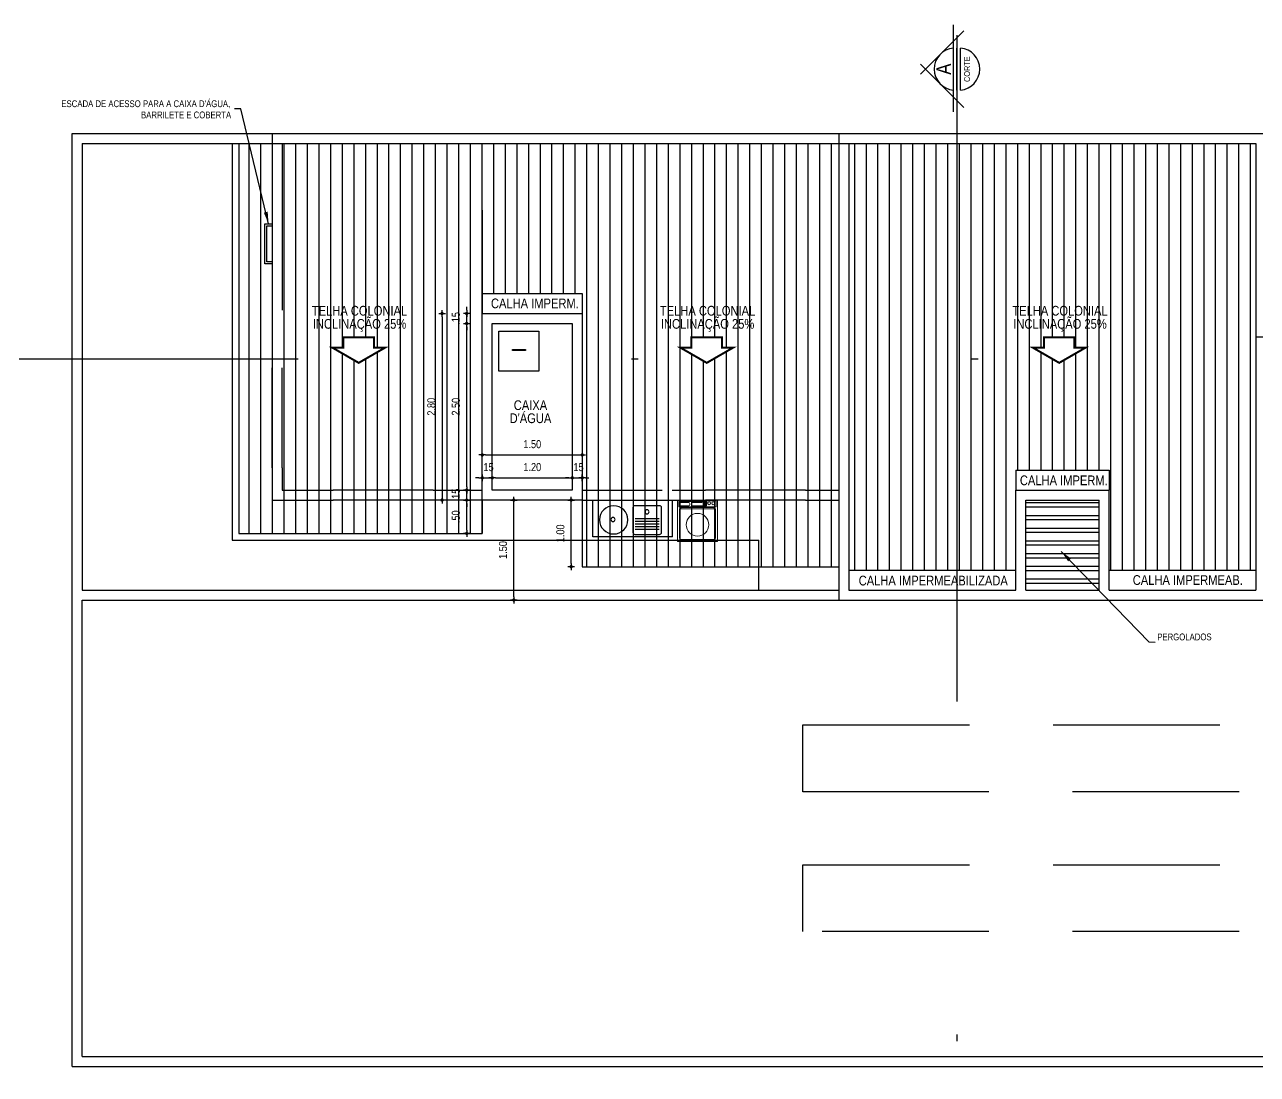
# Model space of a CAD drawing. Header units: millimetres. Extents: x 3955 to 10567, y -112 to 1797.
# Drawn here: x 5260.35 to 5278.84, y 1015.64 to 1031.4 of the extents above; entities that cross this region are included whole.
import ezdxf
from ezdxf.enums import TextEntityAlignment as Align

# ---------------------------------------------------------------- set-up
doc = ezdxf.new("R2010")
doc.units = ezdxf.units.MM
doc.header["$LTSCALE"] = 20
doc.linetypes.add('DIVIDE', pattern=[1.25, 0.5, -0.25, 0, -0.25, 0, -0.25])
doc.linetypes.add('HIDDEN2', pattern=[0.1875, 0.125, -0.0625])
for name, color, linetype in [('COTA', 7, 'Continuous'), ('COTAS', 7, 'Continuous'), ('COTAS01', 7, 'Continuous'), ('E-Pen-B', 5, 'Continuous'), ('E-pen-y', 2, 'Continuous'), ('E-txt-g', 3, 'Continuous'), ('ESPECIFICAÇÃO02', 7, 'Continuous'), ('LAYER1', 2, 'Continuous'), ('LAYER7', 4, 'Continuous'), ('PAREDE', 5, 'Continuous'), ('pergolado', 8, 'Continuous')]:
    doc.layers.add(name, color=color, linetype=linetype)
for name, color, linetype, lineweight in [('E-Cta-W', 7, 'Continuous', 20), ('E-Lay-9', 9, 'Continuous', 9), ('E-Pen-G', 3, 'Continuous', 30), ('E-Txt-W', 7, 'Continuous', 20)]:
    doc.layers.add(name, color=color, linetype=linetype, lineweight=lineweight)
doc.styles.add('F2', font='ARIALN.TTF')
doc.styles.add('REG60', font='romans.shx', dxfattribs={"width": 0.8, "height": 0.15})
doc.styles.add('REG80', font='romans.shx', dxfattribs={"width": 0.8, "height": 0.2})
doc.styles.get("Standard").update_dxf_attribs({"font": 'arial.ttf'})
doc.dimstyles.new('ARQUITETURA', dxfattribs={"dimtxt": 0.11, "dimasz": 0.05, "dimexe": 0.1, "dimexo": 0, "dimgap": 0.1, "dimtad": 1, "dimzin": 5, "dimdsep": 46, "dimtxsty": 'F2', "dimblk": 'COTA', "dimcen": 0, "dimse1": 1, "dimse2": 1, "dimadec": 0, "dimazin": 0, "dimtfac": 2, "dimtix": 1, "dimtmove": 2, "dimatfit": 3, "dimldrblk": 'COTA', "dimfxl": 1, "dimtolj": 1, "dimtzin": 5, "dimarcsym": 0})
doc.dimstyles.get("Standard").update_dxf_attribs({"dimtxt": 0.18, "dimasz": 0.18, "dimexe": 0.18, "dimexo": 0.0625, "dimgap": 0.09, "dimtad": 0, "dimtih": 1, "dimtoh": 1, "dimdec": 4, "dimzin": 0, "dimdsep": 46, "dimtxsty": 'Standard', "dimcen": 0.09, "dimadec": 0, "dimazin": 0, "dimtfac": 1, "dimtdec": 4, "dimtofl": 0, "dimtmove": 0, "dimatfit": 3, "dimfxl": 1, "dimtolj": 1, "dimtzin": 0, "dimarcsym": 0})
pattern_1 = [(90, (0, -8.05732), (-0.174625, 3e-17), [])]

# ---------------------------------------------------------------- blocks, each defined once
blk = doc.blocks.new('A$C656368A0')
at = {"layer": 'COTAS01', "color": 8}
for p, q in [((0, 1.196), (0, 0)), ((0, 1.196), (0.55, 1.196)), ((0.11, 0.997), (0.11, 0.635)), ((0.15, 0.997), (0.15, 0.635)), ((0.19, 0.997), (0.19, 0.635)), ((0.23, 0.997), (0.23, 0.635)), ((0.27, 0.997), (0.27, 0.635)), ((0, 0), (0.55, 0))]:
    blk.add_line(p, q, dxfattribs=at)
for centre in [(0.374, 0.816), (0.259, 0.305)]:
    blk.add_circle(centre, 0.0307, dxfattribs=at)
at = {"layer": 'ESPECIFICAÇÃO02', "color": 8}
blk.add_lwpolyline([(0.466, 0.633, -0.414214), (0.436, 0.603), (0.065, 0.603, -0.414214), (0.035, 0.633), (0.035, 1.003, -0.414214), (0.065, 1.033), (0.436, 1.033, -0.414214), (0.466, 1.003)], format="xyb", close=True, dxfattribs=at)
blk.add_circle((0.254, 0.315), 0.212, dxfattribs=at)
blk = doc.blocks.new('Maquina de Lavar')
at = {"layer": 'E-Lay-9', "color": 8}
for p, q in [((0.3, 0), (-0.3, 0)), ((-0.3, 0), (-0.3, -0.62)), ((-0.08, -0.01), (-0.28, -0.01)), ((-0.28, -0.01), (-0.28, -0.1)), ((0.28, -0.1), (-0.28, -0.1)), ((0.27, -0.13), (-0.27, -0.13)), ((-0.27, -0.13), (-0.27, -0.57)), ((0.25, -0.11), (-0.25, -0.11)), ((-0.25, -0.11), (-0.25, -0.13)), ((-0.136, -0.085), (-0.136, -0.01)), ((-0.086, -0.025), (-0.136, -0.025)), ((-0.086, -0.04), (-0.136, -0.04)), ((-0.086, -0.055), (-0.136, -0.055)), ((-0.086, -0.07), (-0.136, -0.07)), ((0.085, -0.085), (-0.136, -0.085)), ((-0.086, -0.085), (-0.086, -0.01)), ((-0.08, -0.01), (-0.08, -0.02)), ((0.28, -0.02), (-0.08, -0.02)), ((0.085, -0.035), (-0.065, -0.035)), ((0.085, -0.085), (0.085, -0.035)), ((0.115, -0.07), (0.115, -0.05)), ((0.25, -0.035), (0.13, -0.035)), ((0.25, -0.085), (0.13, -0.085)), ((0.25, -0.13), (0.25, -0.11)), ((0.265, -0.07), (0.265, -0.05)), ((0.27, -0.57), (0.27, -0.13)), ((0.28, -0.1), (0.28, -0.02)), ((0.3, -0.62), (0.3, 0)), ((-0.3, -0.62), (0.3, -0.62)), ((-0.25, -0.59), (0.25, -0.59))]:
    blk.add_line(p, q, dxfattribs=at)
for centre, radius in [((-0.237, -0.048), 0.0227), ((-0.174, -0.048), 0.0227), ((0, -0.37), 0.17)]:
    blk.add_circle(centre, radius, dxfattribs=at)
for centre, radius, start, end in [((-0.065, -0.02), 0.015, 180, 270), ((0.13, -0.05), 0.015, 90, 180), ((0.13, -0.07), 0.015, 180, 270), ((0.25, -0.05), 0.015, 360, 90), ((0.25, -0.07), 0.015, 270, 360), ((-0.25, -0.57), 0.02, 180, 270), ((0.25, -0.57), 0.02, 270, 360)]:
    blk.add_arc(centre, radius, start, end, dxfattribs=at)
blk = doc.blocks.new('Seta')
at = {"color": 2, "const_width": 2}
blk.add_lwpolyline([(10, 15), (10, 26), (25, 0), (10, -26), (10, -15), (0, -15), (0, 15)], close=True, dxfattribs=at)
blk = doc.blocks.new('TXT-AMB75')
at = {"layer": 'E-txt-g', "style": 'REG80', "width": 0.8, "flags": 8}
blk.add_attdef('TXT', text='', height=0.2, dxfattribs=at).set_placement((0.005, 0.296), align=Align.CENTER)
at = {"layer": 'E-Txt-W', "style": 'REG60', "width": 0.8, "flags": 8}
blk.add_attdef('TXT', text='', height=0.15, dxfattribs=at).set_placement((0.005, 0.027), align=Align.CENTER)
blk = doc.blocks.new('COTA')
at = {"layer": 'COTA'}
for p, q in [((-1, 0), (1, 0)), ((0, 1), (0, -1))]:
    blk.add_line(p, q, dxfattribs=at)
at = {"layer": 'COTA', "const_width": 0.5}
blk.add_lwpolyline([(-0.25, 0, 1), (0.25, 0, 1)], format="xyb", close=True, dxfattribs=at)
blk = doc.blocks.new('*D333')
at = {"color": 0, "lineweight": -2}
blk.add_line((5266.982, 1023.811), (5266.982, 1024.211), dxfattribs=at)
at = {"color": 0, "lineweight": -2, "xscale": 0.05, "yscale": 0.05, "zscale": 0.05}
for p, rotation in [((5266.982, 1024.261), 90), ((5266.982, 1023.761), 270)]:
    blk.add_blockref('COTA', p, dxfattribs=dict(at, rotation=rotation))
at = {"color": 0, "insert": (5266.82, 1024.011), "char_height": 0.12, "attachment_point": 5, "rotation": 90, "style": 'F2'}
blk.add_mtext('\\A1;.50', dxfattribs=at)
blk = doc.blocks.new('*D334')
at = {"color": 0, "lineweight": -2}
for p, q in [((5266.982, 1024.461), (5266.982, 1024.511)), ((5266.982, 1024.261), (5266.982, 1024.411)), ((5266.982, 1024.211), (5266.982, 1024.161))]:
    blk.add_line(p, q, dxfattribs=at)
at = {"color": 0, "lineweight": -2, "xscale": 0.05, "yscale": 0.05, "zscale": 0.05}
for p, rotation in [((5266.982, 1024.411), 270), ((5266.982, 1024.261), 90)]:
    blk.add_blockref('COTA', p, dxfattribs=dict(at, rotation=rotation))
at = {"color": 0, "insert": (5266.82, 1024.336), "char_height": 0.12, "attachment_point": 5, "rotation": 90, "style": 'F2'}
blk.add_mtext('\\A1;.15', dxfattribs=at)
blk = doc.blocks.new('*D335')
at = {"color": 0, "lineweight": -2}
blk.add_line((5266.982, 1024.461), (5266.982, 1026.861), dxfattribs=at)
at = {"color": 0, "lineweight": -2, "xscale": 0.05, "yscale": 0.05, "zscale": 0.05}
for p, rotation in [((5266.982, 1026.911), 90), ((5266.982, 1024.411), 270)]:
    blk.add_blockref('COTA', p, dxfattribs=dict(at, rotation=rotation))
at = {"color": 0, "insert": (5266.82, 1025.661), "char_height": 0.12, "attachment_point": 5, "rotation": 90, "style": 'F2'}
blk.add_mtext('\\A1;2.50', dxfattribs=at)
blk = doc.blocks.new('*D336')
at = {"color": 0, "lineweight": -2}
for p, q in [((5266.982, 1027.111), (5266.982, 1027.161)), ((5266.982, 1026.911), (5266.982, 1027.061)), ((5266.982, 1026.861), (5266.982, 1026.811))]:
    blk.add_line(p, q, dxfattribs=at)
at = {"color": 0, "lineweight": -2, "xscale": 0.05, "yscale": 0.05, "zscale": 0.05}
for p, rotation in [((5266.982, 1027.061), 270), ((5266.982, 1026.911), 90)]:
    blk.add_blockref('COTA', p, dxfattribs=dict(at, rotation=rotation))
at = {"color": 0, "insert": (5266.82, 1026.986), "char_height": 0.12, "attachment_point": 5, "rotation": 90, "style": 'F2'}
blk.add_mtext('\\A1;.15', dxfattribs=at)
blk = doc.blocks.new('*D337')
at = {"color": 0, "lineweight": -2}
blk.add_line((5266.613, 1027.011), (5266.613, 1024.311), dxfattribs=at)
at = {"color": 0, "lineweight": -2, "xscale": 0.05, "yscale": 0.05, "zscale": 0.05}
for p, rotation in [((5266.613, 1027.061), 90), ((5266.613, 1024.261), 270)]:
    blk.add_blockref('COTA', p, dxfattribs=dict(at, rotation=rotation))
at = {"color": 0, "insert": (5266.452, 1025.661), "char_height": 0.12, "attachment_point": 5, "rotation": 90, "style": 'F2'}
blk.add_mtext('\\A1;2.80', dxfattribs=at)
blk = doc.blocks.new('*D338')
at = {"color": 0, "lineweight": -2}
for p, q in [((5267.166, 1024.594), (5267.116, 1024.594)), ((5267.216, 1024.594), (5267.366, 1024.594)), ((5267.416, 1024.594), (5267.466, 1024.594))]:
    blk.add_line(p, q, dxfattribs=at)
at = {"color": 0, "lineweight": -2, "xscale": 0.05, "yscale": 0.05, "zscale": 0.05}
blk.add_blockref('COTA', (5267.216, 1024.594), dxfattribs=at)
at = {"color": 0, "lineweight": -2, "xscale": 0.05, "yscale": 0.05, "zscale": 0.05, "rotation": 180}
blk.add_blockref('COTA', (5267.366, 1024.594), dxfattribs=at)
at = {"color": 0, "insert": (5267.291, 1024.755), "char_height": 0.12, "attachment_point": 5, "style": 'F2'}
blk.add_mtext('\\A1;.15', dxfattribs=at)
blk = doc.blocks.new('*D339')
at = {"color": 0, "lineweight": -2}
blk.add_line((5267.416, 1024.594), (5268.516, 1024.594), dxfattribs=at)
at = {"color": 0, "lineweight": -2, "xscale": 0.05, "yscale": 0.05, "zscale": 0.05, "rotation": 180}
blk.add_blockref('COTA', (5267.366, 1024.594), dxfattribs=at)
at = {"color": 0, "lineweight": -2, "xscale": 0.05, "yscale": 0.05, "zscale": 0.05}
blk.add_blockref('COTA', (5268.566, 1024.594), dxfattribs=at)
at = {"color": 0, "insert": (5267.966, 1024.755), "char_height": 0.12, "attachment_point": 5, "style": 'F2'}
blk.add_mtext('\\A1;1.20', dxfattribs=at)
blk = doc.blocks.new('*D340')
at = {"color": 0, "lineweight": -2}
for p, q in [((5268.516, 1024.594), (5268.466, 1024.594)), ((5268.566, 1024.594), (5268.716, 1024.594)), ((5268.766, 1024.594), (5268.816, 1024.594))]:
    blk.add_line(p, q, dxfattribs=at)
at = {"color": 0, "lineweight": -2, "xscale": 0.05, "yscale": 0.05, "zscale": 0.05}
blk.add_blockref('COTA', (5268.566, 1024.594), dxfattribs=at)
at = {"color": 0, "lineweight": -2, "xscale": 0.05, "yscale": 0.05, "zscale": 0.05, "rotation": 180}
blk.add_blockref('COTA', (5268.716, 1024.594), dxfattribs=at)
at = {"color": 0, "insert": (5268.641, 1024.755), "char_height": 0.12, "attachment_point": 5, "style": 'F2'}
blk.add_mtext('\\A1;.15', dxfattribs=at)
blk = doc.blocks.new('*D341')
at = {"color": 0, "lineweight": -2}
blk.add_line((5267.266, 1024.938), (5268.666, 1024.938), dxfattribs=at)
at = {"color": 0, "lineweight": -2, "xscale": 0.05, "yscale": 0.05, "zscale": 0.05, "rotation": 180}
blk.add_blockref('COTA', (5267.216, 1024.938), dxfattribs=at)
at = {"color": 0, "lineweight": -2, "xscale": 0.05, "yscale": 0.05, "zscale": 0.05}
blk.add_blockref('COTA', (5268.716, 1024.938), dxfattribs=at)
at = {"color": 0, "insert": (5267.966, 1025.099), "char_height": 0.12, "attachment_point": 5, "style": 'F2'}
blk.add_mtext('\\A1;1.50', dxfattribs=at)
blk = doc.blocks.new('*D342')
at = {"color": 0, "lineweight": -2}
blk.add_line((5268.549, 1023.311), (5268.549, 1024.211), dxfattribs=at)
at = {"color": 0, "lineweight": -2, "xscale": 0.05, "yscale": 0.05, "zscale": 0.05}
for p, rotation in [((5268.549, 1024.261), 90), ((5268.549, 1023.261), 270)]:
    blk.add_blockref('COTA', p, dxfattribs=dict(at, rotation=rotation))
at = {"color": 0, "insert": (5268.388, 1023.761), "char_height": 0.12, "attachment_point": 5, "rotation": 90, "style": 'F2'}
blk.add_mtext('\\A1;1.00', dxfattribs=at)
blk = doc.blocks.new('Ind-cor_Hor')
at = {"layer": 'E-Pen-B', "color": 2}
blk.add_line((-0.35, 0), (0.35, 0), dxfattribs=at)
at = {"layer": 'E-Pen-G', "color": 7}
blk.add_line((-0.35, -0.058), (0.35, -0.058), dxfattribs=at)
blk.add_arc((0, -0.029), 0.351, 184.7802, 355.2198, dxfattribs=at)
at = {"layer": 'E-pen-y', "color": 2}
for p, q in [((-0.639, -0.114), (0.082, 0.607)), ((0.639, -0.114), (-0.082, 0.607)), ((-0.714, 0.058), (0.74, 0.058))]:
    blk.add_line(p, q, dxfattribs=at)
blk.add_arc((0, 0.029), 0.351, 4.7802, 175.2198, dxfattribs=at)
at = {"layer": 'E-Txt-W', "color": 2, "style": 'F2'}
blk.add_attdef('CORTE', text='', height=0.23, dxfattribs=at).set_placement((-0.001, 0.1), align=Align.CENTER)
at = {"layer": 'E-Txt-W', "color": 7, "style": 'F2'}
blk.add_attdef('PRANCHA', text='', height=0.075, dxfattribs=at).set_placement((-0.001, -0.179), align=Align.CENTER)
blk = doc.blocks.new('*D401')
at = {"color": 0, "lineweight": -2}
blk.add_line((5267.688, 1022.811), (5267.688, 1024.211), dxfattribs=at)
at = {"color": 0, "lineweight": -2, "xscale": 0.05, "yscale": 0.05, "zscale": 0.05}
for p, rotation in [((5267.688, 1024.261), 90), ((5267.688, 1022.761), 270)]:
    blk.add_blockref('COTA', p, dxfattribs=dict(at, rotation=rotation))
at = {"color": 0, "insert": (5267.527, 1023.511), "char_height": 0.12, "attachment_point": 5, "rotation": 90, "style": 'F2'}
blk.add_mtext('\\A1;1.50', dxfattribs=at)

msp = doc.modelspace()

# ---------------------------------------------------------------- hatches: boundary and pattern name
at = {"linetype": 'Continuous'}
h = msp.add_hatch(dxfattribs=at)
h.set_pattern_fill('ANSI32', color=8, scale=0.02, angle=135, style=0)
h.set_pattern_definition([(180, (0, 16.41327), (-1e-17, -0.1905), []), (180, (-0.0635, 16.47677), (-1e-17, -0.1905), [])])
h.paths.add_polyline_path([(5276.466, 1024.186), (5276.466, 1024.261), (5275.366, 1024.261), (5275.366, 1024.186), (5275.366, 1022.986), (5275.366, 1022.911), (5276.466, 1022.911), (5276.466, 1022.986)])
at = {"layer": 'LAYER7', "linetype": 'Continuous'}
h = msp.add_hatch(dxfattribs=at)
h.set_pattern_fill('ANSI31', color=8, scale=0.055, angle=45, style=0)
h.set_pattern_definition(pattern_1)
h.paths.add_polyline_path([(5263.566, 1029.611), (5263.566, 1023.761), (5267.216, 1023.761), (5267.216, 1027.361), (5268.716, 1027.361), (5268.716, 1023.261), (5272.566, 1023.261), (5272.566, 1029.611)])
h.paths.add_polyline_path([(5269.843, 1026.989), (5271.347, 1026.989), (5271.347, 1027.215), (5269.843, 1027.215)], flags=24)
h.paths.add_polyline_path([(5269.839, 1026.735), (5271.351, 1026.735), (5271.351, 1027.066), (5269.839, 1027.066)], flags=24)
h.paths.add_polyline_path([(5270.353, 1026.549), (5270.185, 1026.549), (5270.583, 1026.32), (5270.98, 1026.549), (5270.812, 1026.549), (5270.812, 1026.702), (5270.353, 1026.702)], flags=16)
h.paths.add_polyline_path([(5264.623, 1026.989), (5266.128, 1026.989), (5266.128, 1027.215), (5264.623, 1027.215)], flags=24)
h.paths.add_polyline_path([(5264.62, 1026.735), (5266.131, 1026.735), (5266.131, 1027.066), (5264.62, 1027.066)], flags=24)
h.paths.add_polyline_path([(5265.134, 1026.549), (5264.966, 1026.549), (5265.363, 1026.32), (5265.76, 1026.549), (5265.592, 1026.549), (5265.592, 1026.702), (5265.134, 1026.702)], flags=16)
h.paths.add_polyline_path([(5266.945, 1025.499), (5266.945, 1025.826), (5266.695, 1025.826), (5266.695, 1025.499)], flags=24)
h.paths.add_polyline_path([(5266.945, 1026.857), (5266.945, 1027.108), (5266.695, 1027.108), (5266.695, 1026.857)], flags=24)
h.paths.add_polyline_path([(5266.576, 1025.499), (5266.576, 1025.826), (5266.326, 1025.826), (5266.326, 1025.499)], flags=24)
h.paths.add_polyline_path([(5266.945, 1024.207), (5266.945, 1024.458), (5266.695, 1024.458), (5266.695, 1024.207)], flags=24)
h.paths.add_polyline_path([(5266.945, 1023.882), (5266.945, 1024.134), (5266.695, 1024.134), (5266.695, 1023.882)], flags=24)
h = msp.add_hatch(dxfattribs=at)
h.set_pattern_fill('ANSI31', scale=0.055, angle=45, style=0)
h.set_pattern_definition(pattern_1)
h.paths.add_polyline_path([(5278.816, 1026.711), (5278.816, 1029.611), (5272.716, 1029.611), (5272.716, 1023.211), (5275.216, 1023.211), (5275.216, 1024.411), (5275.216, 1024.711), (5276.616, 1024.711), (5276.616, 1024.411), (5276.616, 1023.211), (5278.816, 1023.211)])
h.paths.add_polyline_path([(5276.266, 1026.549), (5275.869, 1026.32), (5275.472, 1026.549), (5275.64, 1026.549), (5275.64, 1026.702), (5276.098, 1026.702), (5276.098, 1026.549)], flags=16)
h.paths.add_polyline_path([(5275.129, 1026.989), (5276.634, 1026.989), (5276.634, 1027.215), (5275.129, 1027.215)], flags=24)
h.paths.add_polyline_path([(5275.126, 1026.735), (5276.637, 1026.735), (5276.637, 1027.066), (5275.126, 1027.066)], flags=24)

# ---------------------------------------------------------------- linework, layer by layer
at = {"color": 2, "linetype": 'DIVIDE'}
for p, q in [((5274.335, 1031.239), (5274.335, 997.899)), ((5289.654, 1026.375), (5259.165, 1026.375))]:
    msp.add_line(p, q, dxfattribs=at)
at = {"color": 8, "linetype": 'HIDDEN2'}
for p, q in [((5264.066, 1029.611), (5264.066, 1026.245)), ((5264.216, 1029.611), (5264.216, 1026.245)), ((5267.216, 1028.611), (5267.216, 1027.061)), ((5264.066, 1024.745), (5264.066, 1026.245)), ((5264.216, 1024.745), (5264.216, 1026.245)), ((5264.066, 1024.745), (5264.066, 1024.261)), ((5264.216, 1024.745), (5264.216, 1024.411)), ((5264.066, 1024.261), (5264.981, 1024.261)), ((5264.216, 1024.411), (5264.981, 1024.411)), ((5266.481, 1024.411), (5264.981, 1024.411)), ((5267.216, 1024.261), (5264.981, 1024.261)), ((5266.481, 1024.411), (5267.216, 1024.411)), ((5266.716, 1024.411), (5267.216, 1024.411)), ((5268.716, 1024.411), (5269.916, 1024.411)), ((5268.716, 1024.411), (5269.916, 1024.411)), ((5268.716, 1024.261), (5270.566, 1024.261)), ((5270.066, 1024.411), (5270.566, 1024.411)), ((5270.066, 1024.411), (5270.566, 1024.411)), ((5272.066, 1024.411), (5270.566, 1024.411)), ((5272.066, 1024.261), (5270.566, 1024.261)), ((5272.066, 1024.411), (5272.566, 1024.411)), ((5272.066, 1024.411), (5272.566, 1024.411)), ((5272.066, 1024.261), (5272.566, 1024.261))]:
    msp.add_line(p, q, dxfattribs=at)
at = {"color": 7}
for p, q in [((5267.216, 1027.361), (5267.216, 1027.061)), ((5268.716, 1027.361), (5268.716, 1027.061)), ((5275.216, 1024.711), (5275.216, 1024.411)), ((5276.616, 1024.711), (5276.616, 1024.411))]:
    msp.add_line(p, q, dxfattribs=at)
msp.add_lwpolyline([(5264.066, 1027.806), (5263.956, 1027.806), (5263.956, 1028.406), (5264.066, 1028.406)], dxfattribs=at)
msp.add_lwpolyline([(5264.066, 1027.836), (5263.986, 1027.836), (5263.986, 1028.376), (5264.066, 1028.376)], close=True, dxfattribs=at)
at = {"color": 1}
msp.add_lwpolyline([(5267.216, 1027.061), (5268.716, 1027.061), (5268.716, 1024.261), (5267.216, 1024.261)], close=True, dxfattribs=at)
at = {"color": 8, "linetype": 'HIDDEN2'}
msp.add_lwpolyline([(5267.366, 1026.911), (5268.566, 1026.911), (5268.566, 1024.411), (5267.366, 1024.411)], close=True, dxfattribs=at)
at = {"color": 8}
for points in [[(5267.466, 1026.797), (5268.066, 1026.797), (5268.066, 1026.197), (5267.466, 1026.197)], [(5267.669, 1026.519), (5267.862, 1026.519), (5267.862, 1026.506), (5267.669, 1026.506)]]:
    msp.add_lwpolyline(points, close=True, dxfattribs=at)
at = {"layer": 'PAREDE', "color": 7, "linetype": 'Continuous'}
for p, q in [((5261.066, 1029.761), (5264.066, 1029.761)), ((5261.066, 1015.761), (5261.066, 1029.761)), ((5261.216, 1029.611), (5263.566, 1029.611)), ((5261.216, 1029.611), (5263.466, 1029.611)), ((5261.216, 1029.611), (5261.216, 1022.911)), ((5267.216, 1027.361), (5268.716, 1027.361)), ((5275.216, 1024.711), (5276.616, 1024.711)), ((5272.716, 1023.211), (5275.216, 1023.211)), ((5276.616, 1023.211), (5278.816, 1023.211)), ((5261.216, 1022.911), (5272.566, 1022.911)), ((5261.216, 1022.761), (5272.566, 1022.761)), ((5261.216, 1022.761), (5272.566, 1022.761)), ((5261.216, 1015.911), (5261.216, 1022.761)), ((5261.066, 1015.761), (5286.066, 1015.761)), ((5261.066, 1015.761), (5286.066, 1015.761)), ((5261.216, 1015.911), (5264.066, 1015.911)), ((5261.216, 1015.911), (5285.916, 1015.911))]:
    msp.add_line(p, q, dxfattribs=at)
at = {"layer": 'PAREDE', "color": 8, "linetype": 'Continuous'}
for p, q in [((5263.466, 1029.611), (5263.466, 1023.661)), ((5263.466, 1023.661), (5268.872, 1023.661)), ((5268.872, 1023.661), (5271.366, 1023.661)), ((5271.366, 1022.911), (5271.366, 1023.661))]:
    msp.add_line(p, q, dxfattribs=at)
at = {"layer": 'PAREDE', "color": 2, "linetype": 'Continuous'}
for p, q in [((5263.566, 1029.611), (5263.566, 1023.761)), ((5263.566, 1029.611), (5272.566, 1029.611)), ((5264.066, 1029.761), (5272.566, 1029.761)), ((5264.066, 1029.761), (5264.066, 1029.611)), ((5272.566, 1029.611), (5272.566, 1022.761)), ((5272.716, 1029.611), (5272.716, 1022.911)), ((5278.816, 1026.711), (5278.816, 1022.911)), ((5267.216, 1024.261), (5267.216, 1023.761)), ((5268.716, 1024.261), (5268.716, 1023.261)), ((5275.216, 1024.411), (5276.616, 1024.411)), ((5275.216, 1022.911), (5275.216, 1024.411)), ((5275.366, 1024.261), (5276.466, 1024.261)), ((5275.366, 1022.911), (5275.366, 1024.261)), ((5276.466, 1022.911), (5276.466, 1024.261)), ((5276.616, 1022.911), (5276.616, 1024.411)), ((5263.566, 1023.761), (5267.216, 1023.761)), ((5268.716, 1023.261), (5272.566, 1023.261)), ((5272.716, 1022.911), (5275.216, 1022.911)), ((5275.366, 1022.911), (5276.466, 1022.911)), ((5276.616, 1022.911), (5278.816, 1022.911)), ((5272.566, 1022.761), (5278.966, 1022.761)), ((5272.566, 1022.761), (5278.966, 1022.761))]:
    msp.add_line(p, q, dxfattribs=at)
at = {"layer": 'PAREDE', "color": 5, "linetype": 'Continuous'}
for p, q in [((5263.566, 1029.611), (5263.566, 1029.611)), ((5272.537, 1029.611), (5278.816, 1029.611)), ((5272.566, 1029.761), (5278.966, 1029.761)), ((5272.566, 1029.761), (5272.566, 1029.611)), ((5272.566, 1029.611), (5278.816, 1029.611)), ((5278.816, 1029.611), (5278.816, 1026.711)), ((5278.816, 1026.711), (5278.966, 1026.711))]:
    msp.add_line(p, q, dxfattribs=at)
at = {"layer": 'pergolado', "linetype": 'HIDDEN2'}
for points in [[(5272.769, 1019.885), (5272.026, 1019.885), (5272.026, 1020.886), (5286.066, 1020.886), (5286.066, 1019.885), (5272.026, 1019.885)], [(5272.026, 1018.787), (5286.066, 1018.787), (5286.066, 1017.786), (5272.026, 1017.786), (5272.026, 1018.787), (5272.769, 1018.787)]]:
    msp.add_lwpolyline(points, dxfattribs=at)

# ---------------------------------------------------------------- block references
ref = msp.add_blockref('Ind-cor_Hor', (5274.335, 1030.728), dxfattribs=dict(xscale=0.9008534374780003, yscale=0.9008534374780003, zscale=0.9008534374780003, rotation=89.99999999999999))
ref.add_attrib('CORTE', 'A', dxfattribs={"layer": 'E-Txt-W', "height": 0.219, "rotation": 90, "style": 'F2'}).set_placement((5274.245, 1030.727), align=Align.CENTER)
ref.add_attrib('PRANCHA', 'CORTE', dxfattribs={"layer": 'E-Txt-W', "height": 0.0875, "rotation": 90, "style": 'F2'}).set_placement((5274.531, 1030.727), align=Align.CENTER)
at = {"color": 6}
ref = msp.add_blockref('TXT-AMB75', (5268.001, 1027.12), dxfattribs=dict(at, xscale=0.7290000000000001, yscale=0.7290000000000001, zscale=0.7290000000000001))
ref.add_attrib('TXT', 'CALHA IMPERM.', dxfattribs={"layer": 'E-Txt-W', "color": 2, "height": 0.1458, "style": 'F2'}).set_placement((5268.005, 1027.139), align=Align.CENTER)
ref = msp.add_blockref('TXT-AMB75', (5265.371, 1026.813), dxfattribs=dict(at, xscale=0.7290000000000001, yscale=0.7290000000000001, zscale=0.7290000000000001))
ref.add_attrib('TXT', 'TELHA COLONIAL', dxfattribs={"layer": 'E-txt-g', "color": 2, "height": 0.1458, "style": 'F2'}).set_placement((5265.375, 1027.029), align=Align.CENTER)
ref.add_attrib('TXT', 'INCLINAÇÃO 25%', dxfattribs={"layer": 'E-Txt-W', "color": 2, "height": 0.1458, "style": 'F2'}).set_placement((5265.375, 1026.832), align=Align.CENTER)
ref = msp.add_blockref('TXT-AMB75', (5270.591, 1026.813), dxfattribs=dict(at, xscale=0.7290000000000001, yscale=0.7290000000000001, zscale=0.7290000000000001))
ref.add_attrib('TXT', 'TELHA COLONIAL', dxfattribs={"layer": 'E-txt-g', "color": 2, "height": 0.1458, "style": 'F2'}).set_placement((5270.595, 1027.029), align=Align.CENTER)
ref.add_attrib('TXT', 'INCLINAÇÃO 25%', dxfattribs={"layer": 'E-Txt-W', "color": 2, "height": 0.1458, "style": 'F2'}).set_placement((5270.595, 1026.832), align=Align.CENTER)
ref = msp.add_blockref('TXT-AMB75', (5275.877, 1026.813), dxfattribs=dict(at, xscale=0.7290000000000001, yscale=0.7290000000000001, zscale=0.7290000000000001))
ref.add_attrib('TXT', 'TELHA COLONIAL', dxfattribs={"layer": 'E-txt-g', "color": 2, "height": 0.1458, "style": 'F2'}).set_placement((5275.881, 1027.029), align=Align.CENTER)
ref.add_attrib('TXT', 'INCLINAÇÃO 25%', dxfattribs={"layer": 'E-Txt-W', "color": 2, "height": 0.1458, "style": 'F2'}).set_placement((5275.881, 1026.832), align=Align.CENTER)
ref = msp.add_blockref('TXT-AMB75', (5267.935, 1025.396), dxfattribs=dict(at, xscale=0.7290000000000001, yscale=0.7290000000000001, zscale=0.7290000000000001))
ref.add_attrib('TXT', 'CAIXA', dxfattribs={"layer": 'E-txt-g', "color": 2, "height": 0.1458, "style": 'F2'}).set_placement((5267.939, 1025.612), align=Align.CENTER)
ref.add_attrib('TXT', "D'ÁGUA", dxfattribs={"layer": 'E-Txt-W', "color": 2, "height": 0.1458, "style": 'F2'}).set_placement((5267.939, 1025.416), align=Align.CENTER)
ref = msp.add_blockref('TXT-AMB75', (5275.934, 1024.464), dxfattribs=dict(at, xscale=0.7290000000000001, yscale=0.7290000000000001, zscale=0.7290000000000001))
ref.add_attrib('TXT', 'CALHA IMPERM.', dxfattribs={"layer": 'E-Txt-W', "color": 2, "height": 0.1458, "style": 'F2'}).set_placement((5275.938, 1024.484), align=Align.CENTER)
ref = msp.add_blockref('TXT-AMB75', (5273.976, 1022.96), dxfattribs=dict(at, xscale=0.7290000000000001, yscale=0.7290000000000001, zscale=0.7290000000000001))
ref.add_attrib('TXT', 'CALHA IMPERMEABILIZADA', dxfattribs={"layer": 'E-Txt-W', "color": 2, "height": 0.1458, "style": 'F2'}).set_placement((5273.98, 1022.98), align=Align.CENTER)
ref = msp.add_blockref('TXT-AMB75', (5277.794, 1022.968), dxfattribs=dict(at, xscale=0.7290000000000001, yscale=0.7290000000000001, zscale=0.7290000000000001))
ref.add_attrib('TXT', 'CALHA IMPERMEAB.', dxfattribs={"layer": 'E-Txt-W', "color": 2, "height": 0.1458, "style": 'F2'}).set_placement((5277.798, 1022.988), align=Align.CENTER)
at = {"layer": 'COTAS', "ltscale": 0.35, "xscale": -1, "rotation": 270}
msp.add_blockref('A$C656368A0', (5268.872, 1023.71), dxfattribs=at)
at = {"layer": 'E-Lay-9', "color": 6, "xscale": -0.01528799999998609, "yscale": 0.01528799999998609, "zscale": 0.01528799999998609, "rotation": 90.00000000000007}
for p in [(5265.363, 1026.702), (5270.583, 1026.702), (5275.869, 1026.702)]:
    msp.add_blockref('Seta', p, dxfattribs=at)
at = {"layer": 'E-Lay-9', "xscale": -1}
msp.add_blockref('Maquina de Lavar', (5270.444, 1024.261), dxfattribs=at)

# ---------------------------------------------------------------- texts
at = {"layer": 'LAYER1', "color": 7, "linetype": 'Continuous', "style": 'F2'}
for s, height, p in [("ESCADA DE ACESSO PARA A CAIXA D'ÁGUA,", 0.10166, (5260.903, 1030.259)), ('BARRILETE E COBERTA', 0.10166, (5262.098, 1030.091)), ('PERGOLADOS', 0.1017, (5277.339, 1022.258))]:
    msp.add_text(s, height=height, dxfattribs=at).set_placement(p, align=Align.TOP_LEFT)

# ---------------------------------------------------------------- dimensions: what is measured, and where the dimension line sits
at = {"color": 4}
for base, p1, p2, picture, middle in [((5266.613, 1024.261), (5267.216, 1027.061), (5267.216, 1024.261), '*D337', (5266.452, 1025.661)), ((5266.982, 1027.061), (5267.366, 1026.911), (5267.366, 1027.061), '*D336', (5266.82, 1026.986)), ((5266.982, 1026.911), (5267.216, 1024.411), (5267.366, 1026.911), '*D335', (5266.82, 1025.661)), ((5266.982, 1024.411), (5267.216, 1024.261), (5267.216, 1024.411), '*D334', (5266.82, 1024.336)), ((5266.982, 1024.261), (5267.216, 1023.761), (5267.216, 1024.261), '*D333', (5266.82, 1024.011)), ((5267.688, 1024.261), (5267.282, 1022.761), (5267.282, 1024.261), '*D401', (5267.527, 1023.511))]:
    dim = msp.add_linear_dim(base=base, p1=p1, p2=p2, angle=90, dimstyle='ARQUITETURA', override={"dimtxt": 0.12, "dimfxl": 0.1, "dimfxlon": 1}, dxfattribs=at)
    dim.commit()
    dim.dimension.update_dxf_attribs({"geometry": picture, "text_midpoint": middle})
for base, p1, p2, picture, middle in [((5267.366, 1024.594), (5267.216, 1027.061), (5267.366, 1027.061), '*D338', (5267.291, 1024.755)), ((5268.716, 1024.938), (5267.216, 1027.061), (5268.716, 1027.061), '*D341', (5267.966, 1025.099)), ((5268.566, 1024.594), (5267.366, 1027.061), (5268.566, 1024.411), '*D339', (5267.966, 1024.755)), ((5268.716, 1024.594), (5268.566, 1024.411), (5268.716, 1024.411), '*D340', (5268.641, 1024.755))]:
    dim = msp.add_linear_dim(base=base, p1=p1, p2=p2, dimstyle='ARQUITETURA', override={"dimtxt": 0.12, "dimfxl": 0.1, "dimfxlon": 1}, dxfattribs=at)
    dim.commit()
    dim.dimension.update_dxf_attribs({"geometry": picture, "text_midpoint": middle})
dim = msp.add_aligned_dim(p1=(5268.716, 1023.261), p2=(5268.716, 1024.261), distance=0.167, dimstyle='ARQUITETURA', override={"dimtxt": 0.12, "dimfxl": 0.1, "dimfxlon": 1}, dxfattribs=at)
dim.commit()
dim.dimension.update_dxf_attribs({"geometry": '*D342', "text_midpoint": (5268.388, 1023.761)})

# ---------------------------------------------------------------- leaders
at = {"layer": 'E-Cta-W', "color": 4}
for points in [[(5264.011, 1028.406), (5263.595, 1030.132), (5263.502, 1030.13)], [(5275.9, 1023.491), (5277.213, 1022.132), (5277.306, 1022.13)]]:
    msp.add_leader(points, dimstyle='Standard', dxfattribs=at)

doc.saveas('drawing.dxf')
